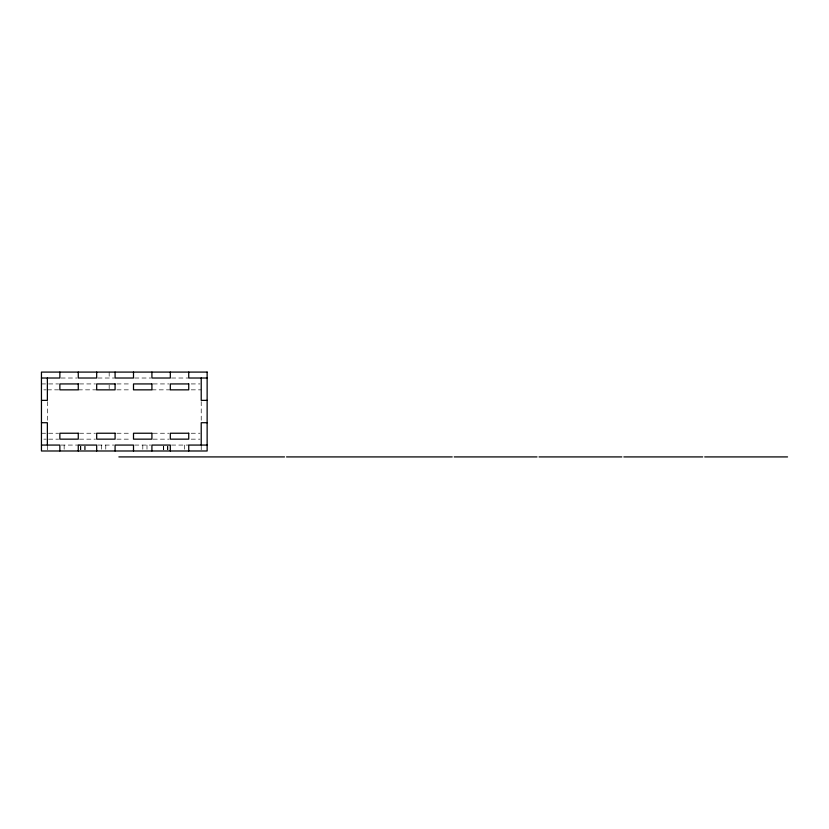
<?xml version="1.0" encoding="UTF-8"?>
<svg xmlns="http://www.w3.org/2000/svg" width="829" height="829" viewBox="0 0 829 829"><rect width="100%" height="100%" fill="white"/><g stroke="black" fill="none" stroke-linecap="round" stroke-linejoin="round"><path stroke-width="0.62" stroke-dasharray="4.14 3.11" d="M61.087 378.014L77.045 378.014M97.905 378.014L114.35 378.014M134.723 378.014L150.681 378.014M171.551 378.014L188.069 378.014M41.45 383.931L46.186 383.931M48.621 383.931L58.61 383.931M79.501 383.931L95.449 383.931M116.93 383.931L131.158 383.931M153.137 383.931L169.095 383.931M191.23 383.931L199.976 383.931M43.813 389.848L46.186 389.848M47.367 389.848L58.61 389.848M78.268 389.848L96.682 389.848M116.93 389.848L131.158 389.848M151.914 389.848L170.318 389.848M191.23 389.848L201.219 389.848M41.45 433.235L46.186 433.235M48.621 433.235L58.61 433.235M79.501 433.235L95.449 433.235M116.93 433.235L131.158 433.235M153.137 433.235L169.095 433.235M191.23 433.235L199.976 433.235M43.813 439.152L46.186 439.152M48.621 439.152L58.61 439.152M79.501 439.152L95.449 439.152M116.93 439.152L131.158 439.152M153.137 439.152L169.095 439.152M191.23 439.152L199.976 439.152M61.014 445.069L79.657 445.069M97.905 445.069L113.863 445.069M134.723 445.069L150.681 445.069M171.551 445.069L188.629 445.069M201.219 401.609L201.219 420.23M201.219 446.261L201.219 449.805M184.442 445.069L184.442 449.805M167.914 446.261L167.914 449.805M167.707 446.261L167.707 449.805M163.727 446.261L163.727 449.805M163.52 446.261L163.52 449.805M146.992 445.069L146.992 449.805M142.806 445.069L142.806 449.805M109.169 372.086L109.169 378.014M109.169 385.112L109.169 388.656M105.78 445.069L105.78 449.805M101.594 445.069L101.594 449.805M85.066 446.261L85.066 449.805M84.859 446.261L84.859 449.805M80.89 446.261L80.89 449.805M80.672 446.261L80.672 449.805M64.144 445.069L64.144 449.805M47.367 401.609L47.367 420.23M47.367 446.261L47.367 449.805"/><path stroke-width="1.24" d="M41.45 378.014L59.864 378.014L59.864 372.086M207.136 378.014L188.732 378.014L188.732 372.086M41.45 400.366L47.367 400.366L47.367 378.014M207.136 400.366L201.219 400.366L201.219 378.014M41.45 422.717L47.367 422.717L47.367 445.069M207.136 422.717L201.219 422.717L201.219 445.069M41.45 445.069L59.864 445.069L59.864 450.986M207.136 445.069L188.732 445.069L188.732 450.986M118.868 456.914L284.565 456.914M286.533 456.914L452.219 456.914M454.199 456.914L537.037 456.914M539.016 456.914L621.864 456.914M623.833 456.914L702.733 456.914M704.702 456.914L787.55 456.914M170.318 372.086L170.318 378.014L151.914 378.014L151.914 372.086M170.318 450.986L170.318 445.069L151.914 445.069L151.914 450.986M133.5 372.086L133.5 378.014L115.086 378.014L115.086 372.086M133.5 450.986L133.5 445.069L115.086 445.069L115.086 450.986M96.682 372.086L96.682 378.014L78.268 378.014L78.268 372.086M96.682 450.986L96.682 445.069L78.268 445.069L78.268 450.986M207.136 372.086L41.45 372.086L41.45 450.986L207.136 450.986L207.136 372.086M78.268 383.931L59.864 383.931L59.864 389.848L78.268 389.848L78.268 383.931M115.086 383.931L96.682 383.931L96.682 389.848L115.086 389.848L115.086 383.931M151.914 383.931L133.5 383.931L133.5 389.848L151.914 389.848L151.914 383.931M188.732 383.931L170.318 383.931L170.318 389.848L188.732 389.848L188.732 383.931M78.268 433.235L59.864 433.235L59.864 439.152L78.268 439.152L78.268 433.235M115.086 433.235L96.682 433.235L96.682 439.152L115.086 439.152L115.086 433.235M151.914 433.235L133.5 433.235L133.5 439.152L151.914 439.152L151.914 433.235M188.732 433.235L170.318 433.235L170.318 439.152L188.732 439.152L188.732 433.235"/></g></svg>
